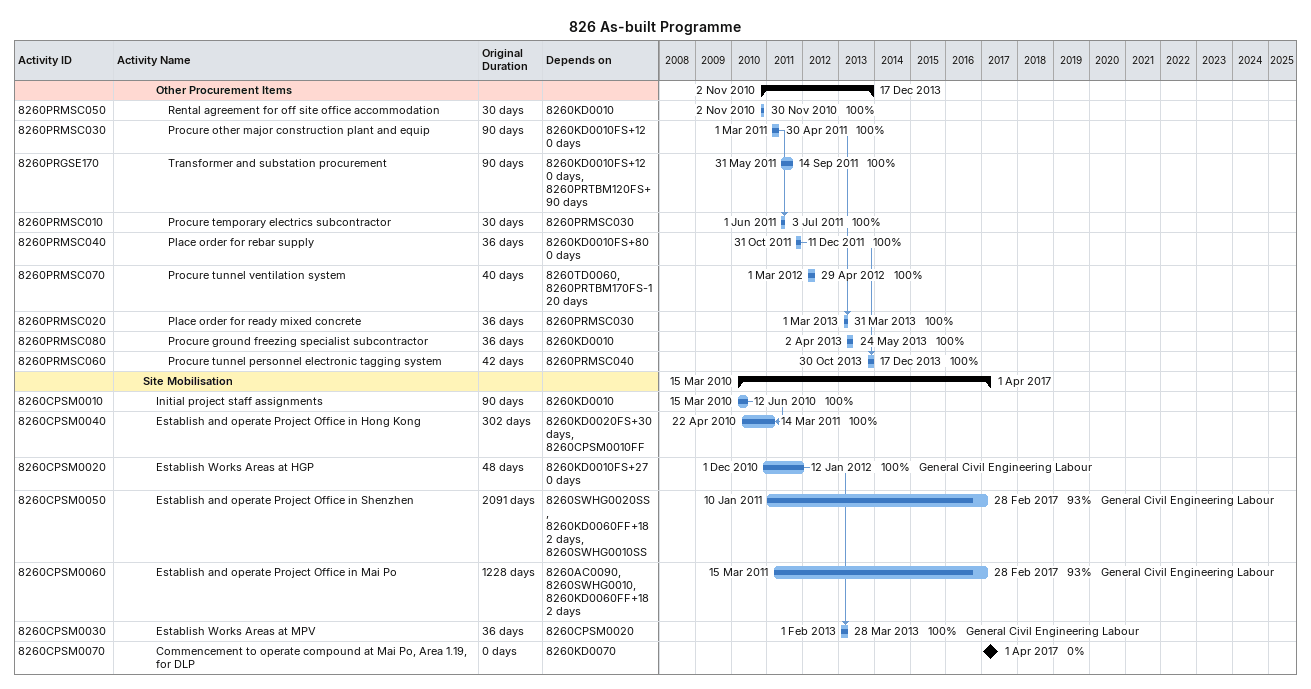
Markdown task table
826 As-built Programme

| ID | Level | Task | Original duration | Start | Finish | Predecessors | Resources | % complete |
|---|---|---|---|---|---|---|---|---|
|  | 4 | **Other Procurement Items** |  | 2010-11-02 | 2013-12-17 |  |  |  |
| 8260PRMSC050 | 5 | Rental agreement for off site office accommodation | 30d | 2010-11-02 | 2010-11-30 | 8260KD0010 |  | 100 |
| 8260PRMSC030 | 5 | Procure other major construction plant and equip | 90d | 2011-03-01 | 2011-04-30 | 8260KD0010FS+120d |  | 100 |
| 8260PRGSE170 | 5 | Transformer and substation procurement | 90d | 2011-05-31 | 2011-09-14 | 8260KD0010FS+120d, 8260PRTBM120FS+90d |  | 100 |
| 8260PRMSC010 | 5 | Procure temporary electrics subcontractor | 30d | 2011-06-01 | 2011-07-03 | 8260PRMSC030 |  | 100 |
| 8260PRMSC040 | 5 | Place order for rebar supply | 36d | 2011-10-31 | 2011-12-11 | 8260KD0010FS+800d |  | 100 |
| 8260PRMSC070 | 5 | Procure tunnel ventilation system | 40d | 2012-03-01 | 2012-04-29 | 8260TD0060, 8260PRTBM170FS-120d |  | 100 |
| 8260PRMSC020 | 5 | Place order for ready mixed concrete | 36d | 2013-03-01 | 2013-03-31 | 8260PRMSC030 |  | 100 |
| 8260PRMSC080 | 5 | Procure ground freezing specialist subcontractor | 36d | 2013-04-02 | 2013-05-24 | 8260KD0010 |  | 100 |
| 8260PRMSC060 | 5 | Procure tunnel personnel electronic tagging system | 42d | 2013-10-30 | 2013-12-17 | 8260PRMSC040 |  | 100 |
|  | 3 | **Site Mobilisation** |  | 2010-03-15 | 2017-04-01 |  |  |  |
| 8260CPSM0010 | 4 | Initial project staff assignments | 90d | 2010-03-15 | 2010-06-12 | 8260KD0010 |  | 100 |
| 8260CPSM0040 | 4 | Establish and operate Project Office in Hong Kong | 302d | 2010-04-22 | 2011-03-14 | 8260KD0020FS+30d, 8260CPSM0010FF |  | 100 |
| 8260CPSM0020 | 4 | Establish Works Areas at HGP | 48d | 2010-12-01 | 2012-01-12 | 8260KD0010FS+270d | General Civil Engineering Labour | 100 |
| 8260CPSM0050 | 4 | Establish and operate Project Office in Shenzhen | 2091d | 2011-01-10 | 2017-02-28 | 8260SWHG0020SS, 8260KD0060FF+182d, 8260SWHG0010SS | General Civil Engineering Labour | 93 |
| 8260CPSM0060 | 4 | Establish and operate Project Office in Mai Po | 1228d | 2011-03-15 | 2017-02-28 | 8260AC0090, 8260SWHG0010, 8260KD0060FF+182d | General Civil Engineering Labour | 93 |
| 8260CPSM0030 | 4 | Establish Works Areas at MPV | 36d | 2013-02-01 | 2013-03-28 | 8260CPSM0020 | General Civil Engineering Labour | 100 |
| 8260CPSM0070 | 4 | Commencement to operate compound at Mai Po, Area 1.19, for DLP | 0d | 2017-04-01 | 2017-04-01 | 8260KD0070 |  | 0 |
